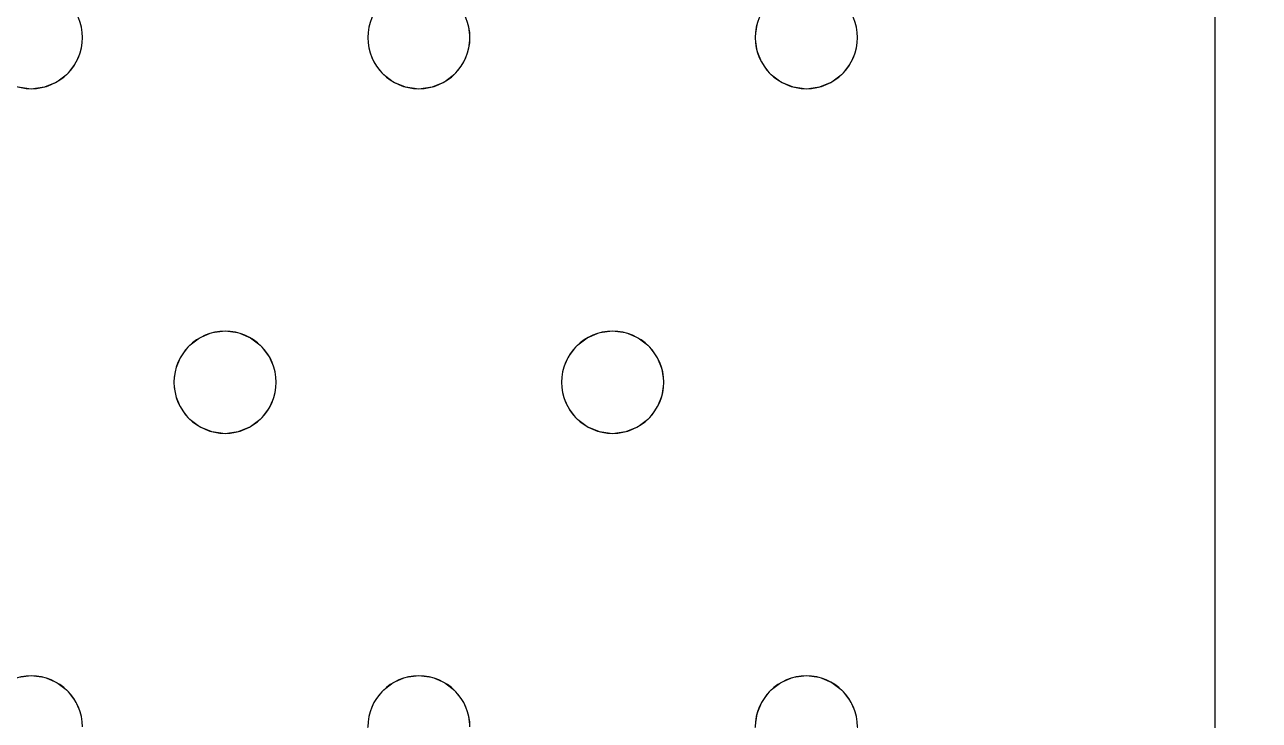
# Model space of a CAD drawing. Header units: millimetres. Extents: x -1 to 1601, y -701 to 1.
# Drawn here: x 703.4 to 800, y -259.5 to -205 of the extents above; entities that cross this region are included whole.
import ezdxf

# ---------------------------------------------------------------- set-up
doc = ezdxf.new("R2010")
doc.units = ezdxf.units.MM
doc.layers.add('IQ_200_3D', color=1, linetype='Continuous')
doc.layers.add('IQ_204_2D', color=7, linetype='Continuous')

msp = doc.modelspace()

# ---------------------------------------------------------------- linework, layer by layer
at = {"layer": 'IQ_200_3D', "lineweight": 18}
for points, invisible_edges in [([(122.762, -68.034, 850), (1477.238, -68.034, 850), (1477.238, -397.966, 850), (122.762, -397.966, 850)], 10), ([(122.762, -68.034, 860), (122.762, -397.966, 860), (1477.238, -397.966, 860), (1477.238, -68.034, 860)], 5), ([(768.549, -206, 888), (768.413, -204.965, 888), (796.549, -145, 888)], 14), ([(768.413, -207.035, 888), (768.549, -206, 888), (796.549, -145, 888), (768.413, -258.965, 888)], 14), ([(768.549, -260, 888), (768.413, -258.965, 888), (796.549, -145, 888), (796.549, -386.2, 888)], 10), ([(796.549, -145, 890), (768.549, -206, 890), (768.413, -207.035, 890), (768.413, -258.965, 890)], 13), ([(768.549, -206, 890), (796.549, -145, 890), (768.413, -204.965, 890)], 3), ([(796.549, -386.2, 890), (796.549, -145, 890), (768.549, -260, 890), (768.413, -261.035, 890)], 10), ([(768.549, -260, 890), (796.549, -145, 890), (768.413, -258.965, 890)], 3), ([(707.882, -206, 890), (707.746, -204.965, 890), (707.746, -204.965, 888), (707.882, -206, 888)], 2), ([(707.882, -206, 888), (707.746, -204.965, 888), (730.352, -204.965, 888), (730.216, -206, 888)], 10), ([(730.352, -204.965, 890), (707.746, -204.965, 890), (707.882, -206, 890), (730.216, -206, 890)], 5), ([(730.352, -204.965, 890), (730.216, -206, 890), (730.216, -206, 888), (730.352, -204.965, 888)], 8), ([(738.216, -206, 890), (738.079, -204.965, 890), (738.079, -204.965, 888), (738.216, -206, 888)], 2), ([(738.216, -206, 888), (738.079, -204.965, 888), (760.685, -204.965, 888), (760.549, -206, 888)], 10), ([(738.216, -206, 890), (738.079, -207.035, 890), (760.549, -206, 890), (760.685, -204.965, 890)], 10), ([(760.685, -204.965, 890), (738.079, -204.965, 890), (738.216, -206, 890)], 13), ([(760.685, -204.965, 890), (760.549, -206, 890), (760.549, -206, 888), (760.685, -204.965, 888)], 8), ([(768.549, -206, 890), (768.413, -204.965, 890), (768.413, -204.965, 888), (768.549, -206, 888)], 2), ([(730.352, -207.035, 890), (730.216, -206, 890), (707.746, -207.035, 890), (707.347, -208, 890)], 10), ([(707.746, -207.035, 890), (707.882, -206, 890), (707.882, -206, 888), (707.746, -207.035, 888)], 8), ([(707.746, -207.035, 888), (707.882, -206, 888), (730.216, -206, 888), (730.352, -207.035, 888)], 10), ([(707.882, -206, 890), (707.746, -207.035, 890), (730.216, -206, 890)], 14), ([(730.216, -206, 890), (730.352, -207.035, 890), (730.352, -207.035, 888), (730.216, -206, 888)], 2), ([(738.079, -207.035, 890), (738.216, -206, 890), (738.216, -206, 888), (738.079, -207.035, 888)], 8), ([(738.079, -207.035, 888), (738.216, -206, 888), (760.549, -206, 888), (760.685, -207.035, 888)], 10), ([(760.549, -206, 890), (738.079, -207.035, 890), (760.685, -207.035, 890)], 3), ([(760.549, -206, 890), (760.685, -207.035, 890), (760.685, -207.035, 888), (760.549, -206, 888)], 2), ([(768.413, -207.035, 890), (768.549, -206, 890), (768.549, -206, 888), (768.413, -207.035, 888)], 8), ([(707.347, -208, 890), (707.746, -207.035, 890), (707.746, -207.035, 888), (707.347, -208, 888)], 10), ([(707.347, -208, 888), (707.746, -207.035, 888), (730.352, -207.035, 888), (730.752, -208, 888)], 10), ([(730.352, -207.035, 890), (707.347, -208, 890), (730.752, -208, 890)], 3), ([(730.352, -207.035, 890), (730.752, -208, 890), (730.752, -208, 888), (730.352, -207.035, 888)], 10), ([(737.68, -208, 890), (738.079, -207.035, 890), (738.079, -207.035, 888), (737.68, -208, 888)], 10), ([(737.68, -208, 888), (738.079, -207.035, 888), (760.685, -207.035, 888), (761.085, -208, 888)], 10), ([(737.68, -208, 890), (761.085, -208, 890), (760.685, -207.035, 890), (738.079, -207.035, 890)], 5), ([(760.685, -207.035, 890), (761.085, -208, 890), (761.085, -208, 888), (760.685, -207.035, 888)], 10), ([(768.013, -208, 890), (768.413, -207.035, 890), (768.413, -207.035, 888), (768.013, -208, 888)], 10), ([(768.013, -208, 888), (768.413, -207.035, 888), (768.413, -258.965, 888), (768.013, -258, 888)], 10), ([(768.413, -258.965, 890), (768.413, -207.035, 890), (768.013, -208, 890), (768.013, -258, 890)], 5), ([(706.711, -208.828, 890), (707.347, -208, 890), (707.347, -208, 888), (706.711, -208.828, 888)], 10), ([(707.347, -208, 888), (730.752, -208, 888), (719.049, -229, 888), (706.711, -208.828, 888)], 7), ([(719.049, -229, 890), (707.347, -208, 890), (706.711, -208.828, 890), (718.014, -229.136, 890)], 5), ([(719.049, -229, 890), (731.387, -208.828, 890), (730.752, -208, 890), (707.347, -208, 890)], 13), ([(719.049, -229, 888), (730.752, -208, 888), (731.387, -208.828, 888)], 13), ([(730.752, -208, 890), (731.387, -208.828, 890), (731.387, -208.828, 888), (730.752, -208, 888)], 10), ([(737.044, -208.828, 890), (737.68, -208, 890), (737.68, -208, 888), (737.044, -208.828, 888)], 10), ([(749.382, -229, 888), (737.044, -208.828, 888), (737.68, -208, 888), (761.085, -208, 888)], 13), ([(737.68, -208, 890), (737.044, -208.828, 890), (749.382, -229, 890), (761.085, -208, 890)], 14), ([(749.382, -229, 888), (761.085, -208, 888), (761.721, -208.828, 888), (750.418, -229.136, 888)], 5), ([(761.721, -208.828, 890), (761.085, -208, 890), (749.382, -229, 890), (750.418, -229.136, 890)], 10), ([(761.085, -208, 890), (761.721, -208.828, 890), (761.721, -208.828, 888), (761.085, -208, 888)], 10), ([(767.378, -208.828, 888), (768.013, -208, 888), (767.378, -257.172, 888), (766.549, -256.536, 888)], 10), ([(767.378, -208.828, 890), (768.013, -208, 890), (768.013, -208, 888), (767.378, -208.828, 888)], 10), ([(768.013, -208, 888), (768.013, -258, 888), (767.378, -257.172, 888)], 13), ([(768.013, -208, 890), (767.378, -208.828, 890), (767.378, -257.172, 890), (768.013, -258, 890)], 10), ([(704.918, -209.864, 890), (705.882, -209.464, 890), (705.882, -209.464, 888), (704.918, -209.864, 888)], 10), ([(704.918, -209.864, 888), (705.882, -209.464, 888), (717.049, -229.536, 888), (716.221, -230.172, 888)], 10), ([(704.918, -209.864, 890), (716.221, -230.172, 890), (717.049, -229.536, 890), (705.882, -209.464, 890)], 5), ([(705.882, -209.464, 890), (706.711, -208.828, 890), (706.711, -208.828, 888), (705.882, -209.464, 888)], 10), ([(705.882, -209.464, 888), (706.711, -208.828, 888), (718.014, -229.136, 888), (717.049, -229.536, 888)], 10), ([(718.014, -229.136, 890), (706.711, -208.828, 890), (705.882, -209.464, 890), (717.049, -229.536, 890)], 5), ([(718.014, -229.136, 888), (706.711, -208.828, 888), (719.049, -229, 888)], 3), ([(720.084, -229.136, 888), (719.049, -229, 888), (731.387, -208.828, 888), (732.216, -209.464, 888)], 10), ([(731.387, -208.828, 890), (719.049, -229, 890), (720.084, -229.136, 890)], 13), ([(732.216, -209.464, 890), (731.387, -208.828, 890), (720.084, -229.136, 890), (721.049, -229.536, 890)], 10), ([(721.049, -229.536, 888), (720.084, -229.136, 888), (732.216, -209.464, 888), (733.18, -209.864, 888)], 10), ([(733.18, -209.864, 890), (732.216, -209.464, 890), (721.049, -229.536, 890), (721.878, -230.172, 890)], 10), ([(731.387, -208.828, 890), (732.216, -209.464, 890), (732.216, -209.464, 888), (731.387, -208.828, 888)], 10), ([(732.216, -209.464, 890), (733.18, -209.864, 890), (733.18, -209.864, 888), (732.216, -209.464, 888)], 10), ([(735.251, -209.864, 890), (736.216, -209.464, 890), (736.216, -209.464, 888), (735.251, -209.864, 888)], 10), ([(735.251, -209.864, 888), (736.216, -209.464, 888), (747.382, -229.536, 888), (746.554, -230.172, 888)], 10), ([(747.382, -229.536, 890), (748.347, -229.136, 890), (736.216, -209.464, 890), (735.251, -209.864, 890)], 10), ([(736.216, -209.464, 890), (737.044, -208.828, 890), (737.044, -208.828, 888), (736.216, -209.464, 888)], 10), ([(736.216, -209.464, 888), (737.044, -208.828, 888), (748.347, -229.136, 888), (747.382, -229.536, 888)], 10), ([(737.044, -208.828, 890), (736.216, -209.464, 890), (748.347, -229.136, 890), (749.382, -229, 890)], 10), ([(737.044, -208.828, 888), (749.382, -229, 888), (748.347, -229.136, 888)], 13), ([(750.418, -229.136, 888), (761.721, -208.828, 888), (762.549, -209.464, 888), (751.382, -229.536, 888)], 5), ([(762.549, -209.464, 890), (761.721, -208.828, 890), (750.418, -229.136, 890), (751.382, -229.536, 890)], 10), ([(751.382, -229.536, 888), (762.549, -209.464, 888), (763.514, -209.864, 888)], 13), ([(763.514, -209.864, 890), (762.549, -209.464, 890), (751.382, -229.536, 890), (752.211, -230.172, 890)], 10), ([(753.246, -231.965, 888), (765.584, -209.864, 888), (766.549, -209.464, 888), (753.382, -233, 888)], 5), ([(766.549, -209.464, 890), (753.246, -231.965, 890), (753.382, -233, 890), (766.549, -256.536, 890)], 13), ([(765.584, -209.864, 890), (753.246, -231.965, 890), (766.549, -209.464, 890)], 3), ([(766.549, -209.464, 888), (767.378, -208.828, 888), (766.549, -256.536, 888), (753.382, -233, 888)], 14), ([(761.721, -208.828, 890), (762.549, -209.464, 890), (762.549, -209.464, 888), (761.721, -208.828, 888)], 10), ([(762.549, -209.464, 890), (763.514, -209.864, 890), (763.514, -209.864, 888), (762.549, -209.464, 888)], 10), ([(765.584, -209.864, 890), (766.549, -209.464, 890), (766.549, -209.464, 888), (765.584, -209.864, 888)], 10), ([(766.549, -209.464, 890), (767.378, -208.828, 890), (767.378, -208.828, 888), (766.549, -209.464, 888)], 10), ([(767.378, -208.828, 890), (766.549, -209.464, 890), (766.549, -256.536, 890), (767.378, -257.172, 890)], 10), ([(691.544, -230.172, 888), (702.847, -209.864, 888), (703.882, -210, 888), (692.18, -231, 888)], 5), ([(703.882, -210, 890), (702.847, -209.864, 890), (691.544, -230.172, 890), (692.18, -231, 890)], 10), ([(692.18, -231, 888), (703.882, -210, 888), (715.585, -231, 888)], 15), ([(692.18, -231, 890), (715.185, -231.965, 890), (715.585, -231, 890), (703.882, -210, 890)], 13), ([(703.882, -210, 888), (702.847, -209.864, 888), (702.847, -209.864, 890), (703.882, -210, 890)], 10), ([(704.918, -209.864, 888), (703.882, -210, 888), (703.882, -210, 890), (704.918, -209.864, 890)], 10), ([(703.882, -210, 888), (704.918, -209.864, 888), (716.221, -230.172, 888), (715.585, -231, 888)], 10), ([(716.221, -230.172, 890), (704.918, -209.864, 890), (703.882, -210, 890), (715.585, -231, 890)], 5), ([(721.878, -230.172, 888), (721.049, -229.536, 888), (733.18, -209.864, 888), (734.216, -210, 888)], 10), ([(734.216, -210, 890), (733.18, -209.864, 890), (721.878, -230.172, 890), (722.513, -231, 890)], 10), ([(722.513, -231, 888), (721.878, -230.172, 888), (734.216, -210, 888), (745.918, -231, 888)], 14), ([(734.216, -210, 890), (722.513, -231, 890), (745.918, -231, 890), (746.554, -230.172, 890)], 11), ([(734.216, -210, 888), (733.18, -209.864, 888), (733.18, -209.864, 890), (734.216, -210, 890)], 10), ([(735.251, -209.864, 888), (734.216, -210, 888), (734.216, -210, 890), (735.251, -209.864, 890)], 10), ([(734.216, -210, 888), (735.251, -209.864, 888), (746.554, -230.172, 888), (745.918, -231, 888)], 10), ([(735.251, -209.864, 890), (734.216, -210, 890), (746.554, -230.172, 890), (747.382, -229.536, 890)], 10), ([(763.514, -209.864, 888), (764.549, -210, 888), (752.211, -230.172, 888), (751.382, -229.536, 888)], 10), ([(764.549, -210, 888), (765.584, -209.864, 888), (752.846, -231, 888), (752.211, -230.172, 888)], 10), ([(764.549, -210, 890), (763.514, -209.864, 890), (752.211, -230.172, 890), (752.846, -231, 890)], 10), ([(752.846, -231, 888), (765.584, -209.864, 888), (753.246, -231.965, 888)], 3), ([(765.584, -209.864, 890), (764.549, -210, 890), (752.846, -231, 890), (753.246, -231.965, 890)], 10), ([(764.549, -210, 888), (763.514, -209.864, 888), (763.514, -209.864, 890), (764.549, -210, 890)], 10), ([(765.584, -209.864, 888), (764.549, -210, 888), (764.549, -210, 890), (765.584, -209.864, 890)], 10), ([(718.014, -229.136, 888), (719.049, -229, 888), (719.049, -229, 890), (718.014, -229.136, 890)], 10), ([(719.049, -229, 888), (720.084, -229.136, 888), (720.084, -229.136, 890), (719.049, -229, 890)], 10), ([(748.347, -229.136, 888), (749.382, -229, 888), (749.382, -229, 890), (748.347, -229.136, 890)], 10), ([(749.382, -229, 888), (750.418, -229.136, 888), (750.418, -229.136, 890), (749.382, -229, 890)], 10), ([(717.049, -229.536, 890), (716.221, -230.172, 890), (716.221, -230.172, 888), (717.049, -229.536, 888)], 10), ([(718.014, -229.136, 890), (717.049, -229.536, 890), (717.049, -229.536, 888), (718.014, -229.136, 888)], 10), ([(721.049, -229.536, 890), (720.084, -229.136, 890), (720.084, -229.136, 888), (721.049, -229.536, 888)], 10), ([(721.878, -230.172, 890), (721.049, -229.536, 890), (721.049, -229.536, 888), (721.878, -230.172, 888)], 10), ([(747.382, -229.536, 890), (746.554, -230.172, 890), (746.554, -230.172, 888), (747.382, -229.536, 888)], 10), ([(748.347, -229.136, 890), (747.382, -229.536, 890), (747.382, -229.536, 888), (748.347, -229.136, 888)], 10), ([(751.382, -229.536, 890), (750.418, -229.136, 890), (750.418, -229.136, 888), (751.382, -229.536, 888)], 10), ([(752.211, -230.172, 890), (751.382, -229.536, 890), (751.382, -229.536, 888), (752.211, -230.172, 888)], 10), ([(716.221, -230.172, 890), (715.585, -231, 890), (715.585, -231, 888), (716.221, -230.172, 888)], 10), ([(722.513, -231, 890), (721.878, -230.172, 890), (721.878, -230.172, 888), (722.513, -231, 888)], 10), ([(746.554, -230.172, 890), (745.918, -231, 890), (745.918, -231, 888), (746.554, -230.172, 888)], 10), ([(752.846, -231, 890), (752.211, -230.172, 890), (752.211, -230.172, 888), (752.846, -231, 888)], 10), ([(715.185, -231.965, 888), (692.579, -231.965, 888), (692.18, -231, 888), (715.585, -231, 888)], 5), ([(692.579, -231.965, 890), (715.049, -233, 890), (715.185, -231.965, 890), (692.18, -231, 890)], 5), ([(715.585, -231, 890), (715.185, -231.965, 890), (715.185, -231.965, 888), (715.585, -231, 888)], 10), ([(722.913, -231.965, 890), (722.513, -231, 890), (722.513, -231, 888), (722.913, -231.965, 888)], 10), ([(722.913, -231.965, 888), (722.513, -231, 888), (745.519, -231.965, 888), (745.382, -233, 888)], 10), ([(722.513, -231, 888), (745.918, -231, 888), (745.519, -231.965, 888)], 13), ([(745.519, -231.965, 890), (745.918, -231, 890), (722.513, -231, 890), (722.913, -231.965, 890)], 10), ([(745.918, -231, 890), (745.519, -231.965, 890), (745.519, -231.965, 888), (745.918, -231, 888)], 10), ([(753.246, -231.965, 890), (752.846, -231, 890), (752.846, -231, 888), (753.246, -231.965, 888)], 10), ([(715.049, -233, 888), (692.716, -233, 888), (692.579, -231.965, 888), (715.185, -231.965, 888)], 5), ([(692.716, -233, 890), (715.049, -233, 890), (692.579, -231.965, 890)], 3), ([(715.185, -231.965, 890), (715.049, -233, 890), (715.049, -233, 888), (715.185, -231.965, 888)], 8), ([(723.049, -233, 890), (722.913, -231.965, 890), (722.913, -231.965, 888), (723.049, -233, 888)], 2), ([(722.913, -231.965, 888), (745.382, -233, 888), (723.049, -233, 888)], 3), ([(745.382, -233, 890), (745.519, -231.965, 890), (722.913, -231.965, 890), (723.049, -233, 890)], 10), ([(745.519, -231.965, 890), (745.382, -233, 890), (745.382, -233, 888), (745.519, -231.965, 888)], 8), ([(753.382, -233, 890), (753.246, -231.965, 890), (753.246, -231.965, 888), (753.382, -233, 888)], 2), ([(692.579, -234.035, 888), (692.716, -233, 888), (715.049, -233, 888), (715.185, -234.035, 888)], 10), ([(715.049, -233, 890), (692.716, -233, 890), (692.579, -234.035, 890), (715.185, -234.035, 890)], 5), ([(715.049, -233, 890), (715.185, -234.035, 890), (715.185, -234.035, 888), (715.049, -233, 888)], 2), ([(722.913, -234.035, 890), (723.049, -233, 890), (723.049, -233, 888), (722.913, -234.035, 888)], 8), ([(722.913, -234.035, 888), (723.049, -233, 888), (745.382, -233, 888), (745.519, -234.035, 888)], 10), ([(722.913, -234.035, 890), (745.519, -234.035, 890), (745.382, -233, 890), (723.049, -233, 890)], 5), ([(745.382, -233, 890), (745.519, -234.035, 890), (745.519, -234.035, 888), (745.382, -233, 888)], 2), ([(753.246, -234.035, 890), (753.382, -233, 890), (753.382, -233, 888), (753.246, -234.035, 888)], 8), ([(753.246, -234.035, 888), (753.382, -233, 888), (766.549, -256.536, 888), (765.584, -256.136, 888)], 10), ([(766.549, -256.536, 890), (753.382, -233, 890), (753.246, -234.035, 890), (765.584, -256.136, 890)], 5), ([(692.18, -235, 888), (692.579, -234.035, 888), (715.185, -234.035, 888), (715.585, -235, 888)], 10), ([(692.18, -235, 890), (715.585, -235, 890), (715.185, -234.035, 890), (692.579, -234.035, 890)], 5), ([(715.185, -234.035, 890), (715.585, -235, 890), (715.585, -235, 888), (715.185, -234.035, 888)], 10), ([(722.513, -235, 890), (722.913, -234.035, 890), (722.913, -234.035, 888), (722.513, -235, 888)], 10), ([(722.513, -235, 888), (722.913, -234.035, 888), (745.519, -234.035, 888), (745.918, -235, 888)], 10), ([(722.513, -235, 890), (745.918, -235, 890), (745.519, -234.035, 890), (722.913, -234.035, 890)], 5), ([(745.519, -234.035, 890), (745.918, -235, 890), (745.918, -235, 888), (745.519, -234.035, 888)], 10), ([(752.846, -235, 890), (753.246, -234.035, 890), (753.246, -234.035, 888), (752.846, -235, 888)], 10), ([(753.246, -234.035, 888), (765.584, -256.136, 888), (752.846, -235, 888)], 3), ([(765.584, -256.136, 890), (753.246, -234.035, 890), (752.846, -235, 890), (764.549, -256, 890)], 5), ([(703.882, -256, 888), (702.847, -256.136, 888), (691.544, -235.828, 888), (692.18, -235, 888)], 10), ([(691.544, -235.828, 890), (703.882, -256, 890), (692.18, -235, 890)], 3), ([(692.18, -235, 888), (715.585, -235, 888), (703.882, -256, 888)], 15), ([(715.585, -235, 890), (692.18, -235, 890), (703.882, -256, 890), (716.221, -235.828, 890)], 7), ([(716.221, -235.828, 888), (704.918, -256.136, 888), (703.882, -256, 888), (715.585, -235, 888)], 5), ([(715.585, -235, 890), (716.221, -235.828, 890), (716.221, -235.828, 888), (715.585, -235, 888)], 10), ([(721.878, -235.828, 890), (722.513, -235, 890), (722.513, -235, 888), (721.878, -235.828, 888)], 10), ([(722.513, -235, 888), (745.918, -235, 888), (734.216, -256, 888), (721.878, -235.828, 888)], 7), ([(721.878, -235.828, 890), (733.18, -256.136, 890), (734.216, -256, 890), (722.513, -235, 890)], 5), ([(745.918, -235, 890), (722.513, -235, 890), (734.216, -256, 890), (746.554, -235.828, 890)], 7), ([(746.554, -235.828, 888), (734.216, -256, 888), (745.918, -235, 888)], 3), ([(745.918, -235, 890), (746.554, -235.828, 890), (746.554, -235.828, 888), (745.918, -235, 888)], 10), ([(752.211, -235.828, 890), (752.846, -235, 890), (752.846, -235, 888), (752.211, -235.828, 888)], 10), ([(764.549, -256, 888), (752.211, -235.828, 888), (752.846, -235, 888), (765.584, -256.136, 888)], 5), ([(764.549, -256, 890), (752.846, -235, 890), (752.211, -235.828, 890)], 13), ([(702.847, -256.136, 890), (703.882, -256, 890), (691.544, -235.828, 890), (690.716, -236.464, 890)], 10), ([(704.918, -256.136, 890), (717.049, -236.464, 890), (716.221, -235.828, 890), (703.882, -256, 890)], 5), ([(717.049, -236.464, 888), (704.918, -256.136, 888), (716.221, -235.828, 888)], 3), ([(705.882, -256.536, 888), (704.918, -256.136, 888), (717.049, -236.464, 888), (718.014, -236.864, 888)], 10), ([(705.882, -256.536, 890), (717.049, -236.464, 890), (704.918, -256.136, 890)], 3), ([(718.014, -236.864, 890), (717.049, -236.464, 890), (705.882, -256.536, 890), (706.711, -257.172, 890)], 10), ([(716.221, -235.828, 890), (717.049, -236.464, 890), (717.049, -236.464, 888), (716.221, -235.828, 888)], 10), ([(717.049, -236.464, 890), (718.014, -236.864, 890), (718.014, -236.864, 888), (717.049, -236.464, 888)], 10), ([(720.084, -236.864, 890), (721.049, -236.464, 890), (721.049, -236.464, 888), (720.084, -236.864, 888)], 10), ([(721.049, -236.464, 888), (733.18, -256.136, 888), (732.216, -256.536, 888), (720.084, -236.864, 888)], 5), ([(732.216, -256.536, 890), (733.18, -256.136, 890), (721.049, -236.464, 890), (720.084, -236.864, 890)], 10), ([(721.049, -236.464, 890), (721.878, -235.828, 890), (721.878, -235.828, 888), (721.049, -236.464, 888)], 10), ([(733.18, -256.136, 888), (721.049, -236.464, 888), (721.878, -235.828, 888), (734.216, -256, 888)], 5), ([(721.049, -236.464, 890), (733.18, -256.136, 890), (721.878, -235.828, 890)], 3), ([(746.554, -235.828, 888), (747.382, -236.464, 888), (735.251, -256.136, 888), (734.216, -256, 888)], 10), ([(735.251, -256.136, 890), (747.382, -236.464, 890), (746.554, -235.828, 890), (734.216, -256, 890)], 5), ([(747.382, -236.464, 888), (748.347, -236.864, 888), (736.216, -256.536, 888), (735.251, -256.136, 888)], 10), ([(736.216, -256.536, 890), (747.382, -236.464, 890), (735.251, -256.136, 890)], 3), ([(748.347, -236.864, 890), (747.382, -236.464, 890), (736.216, -256.536, 890), (737.044, -257.172, 890)], 10), ([(746.554, -235.828, 890), (747.382, -236.464, 890), (747.382, -236.464, 888), (746.554, -235.828, 888)], 10), ([(747.382, -236.464, 890), (748.347, -236.864, 890), (748.347, -236.864, 888), (747.382, -236.464, 888)], 10), ([(750.418, -236.864, 890), (751.382, -236.464, 890), (751.382, -236.464, 888), (750.418, -236.864, 888)], 10), ([(762.549, -256.536, 888), (761.721, -257.172, 888), (750.418, -236.864, 888), (751.382, -236.464, 888)], 10), ([(750.418, -236.864, 890), (761.721, -257.172, 890), (762.549, -256.536, 890), (751.382, -236.464, 890)], 5), ([(751.382, -236.464, 890), (752.211, -235.828, 890), (752.211, -235.828, 888), (751.382, -236.464, 888)], 10), ([(763.514, -256.136, 888), (751.382, -236.464, 888), (752.211, -235.828, 888), (764.549, -256, 888)], 5), ([(752.211, -235.828, 890), (751.382, -236.464, 890), (763.514, -256.136, 890), (764.549, -256, 890)], 10), ([(751.382, -236.464, 888), (763.514, -256.136, 888), (762.549, -256.536, 888)], 13), ([(763.514, -256.136, 890), (751.382, -236.464, 890), (762.549, -256.536, 890)], 3), ([(718.014, -236.864, 888), (719.049, -237, 888), (706.711, -257.172, 888), (705.882, -256.536, 888)], 10), ([(706.711, -257.172, 890), (707.347, -258, 890), (719.049, -237, 890), (718.014, -236.864, 890)], 10), ([(707.347, -258, 888), (706.711, -257.172, 888), (719.049, -237, 888), (730.752, -258, 888)], 14), ([(730.752, -258, 890), (731.387, -257.172, 890), (719.049, -237, 890), (707.347, -258, 890)], 14), ([(719.049, -237, 888), (718.014, -236.864, 888), (718.014, -236.864, 890), (719.049, -237, 890)], 10), ([(720.084, -236.864, 888), (719.049, -237, 888), (719.049, -237, 890), (720.084, -236.864, 890)], 10), ([(731.387, -257.172, 888), (730.752, -258, 888), (719.049, -237, 888), (720.084, -236.864, 888)], 10), ([(731.387, -257.172, 890), (732.216, -256.536, 890), (720.084, -236.864, 890), (719.049, -237, 890)], 10), ([(720.084, -236.864, 888), (732.216, -256.536, 888), (731.387, -257.172, 888)], 13), ([(748.347, -236.864, 888), (749.382, -237, 888), (737.044, -257.172, 888), (736.216, -256.536, 888)], 10), ([(749.382, -237, 890), (748.347, -236.864, 890), (737.044, -257.172, 890), (737.68, -258, 890)], 10), ([(749.382, -237, 888), (761.085, -258, 888), (737.68, -258, 888), (737.044, -257.172, 888)], 11), ([(761.085, -258, 890), (761.721, -257.172, 890), (749.382, -237, 890), (737.68, -258, 890)], 14), ([(749.382, -237, 888), (748.347, -236.864, 888), (748.347, -236.864, 890), (749.382, -237, 890)], 10), ([(750.418, -236.864, 888), (749.382, -237, 888), (749.382, -237, 890), (750.418, -236.864, 890)], 10), ([(749.382, -237, 888), (750.418, -236.864, 888), (761.721, -257.172, 888), (761.085, -258, 888)], 10), ([(749.382, -237, 890), (761.721, -257.172, 890), (750.418, -236.864, 890)], 3), ([(702.847, -256.136, 888), (703.882, -256, 888), (703.882, -256, 890), (702.847, -256.136, 890)], 10), ([(703.882, -256, 888), (704.918, -256.136, 888), (704.918, -256.136, 890), (703.882, -256, 890)], 10), ([(733.18, -256.136, 888), (734.216, -256, 888), (734.216, -256, 890), (733.18, -256.136, 890)], 10), ([(734.216, -256, 888), (735.251, -256.136, 888), (735.251, -256.136, 890), (734.216, -256, 890)], 10), ([(763.514, -256.136, 888), (764.549, -256, 888), (764.549, -256, 890), (763.514, -256.136, 890)], 10), ([(764.549, -256, 888), (765.584, -256.136, 888), (765.584, -256.136, 890), (764.549, -256, 890)], 10), ([(705.882, -256.536, 890), (704.918, -256.136, 890), (704.918, -256.136, 888), (705.882, -256.536, 888)], 10), ([(706.711, -257.172, 890), (705.882, -256.536, 890), (705.882, -256.536, 888), (706.711, -257.172, 888)], 10), ([(732.216, -256.536, 890), (731.387, -257.172, 890), (731.387, -257.172, 888), (732.216, -256.536, 888)], 10), ([(733.18, -256.136, 890), (732.216, -256.536, 890), (732.216, -256.536, 888), (733.18, -256.136, 888)], 10), ([(736.216, -256.536, 890), (735.251, -256.136, 890), (735.251, -256.136, 888), (736.216, -256.536, 888)], 10), ([(737.044, -257.172, 890), (736.216, -256.536, 890), (736.216, -256.536, 888), (737.044, -257.172, 888)], 10), ([(762.549, -256.536, 890), (761.721, -257.172, 890), (761.721, -257.172, 888), (762.549, -256.536, 888)], 10), ([(763.514, -256.136, 890), (762.549, -256.536, 890), (762.549, -256.536, 888), (763.514, -256.136, 888)], 10), ([(766.549, -256.536, 890), (765.584, -256.136, 890), (765.584, -256.136, 888), (766.549, -256.536, 888)], 10), ([(767.378, -257.172, 890), (766.549, -256.536, 890), (766.549, -256.536, 888), (767.378, -257.172, 888)], 10), ([(707.347, -258, 890), (706.711, -257.172, 890), (706.711, -257.172, 888), (707.347, -258, 888)], 10), ([(707.746, -258.965, 890), (707.347, -258, 890), (707.347, -258, 888), (707.746, -258.965, 888)], 10), ([(707.746, -258.965, 888), (707.347, -258, 888), (730.352, -258.965, 888), (730.216, -260, 888)], 10), ([(707.347, -258, 888), (730.752, -258, 888), (730.352, -258.965, 888)], 13), ([(730.352, -258.965, 890), (730.752, -258, 890), (707.347, -258, 890), (707.746, -258.965, 890)], 10), ([(730.752, -258, 890), (730.352, -258.965, 890), (730.352, -258.965, 888), (730.752, -258, 888)], 10), ([(731.387, -257.172, 890), (730.752, -258, 890), (730.752, -258, 888), (731.387, -257.172, 888)], 10), ([(737.68, -258, 890), (737.044, -257.172, 890), (737.044, -257.172, 888), (737.68, -258, 888)], 10), ([(738.079, -258.965, 890), (737.68, -258, 890), (737.68, -258, 888), (738.079, -258.965, 888)], 10), ([(737.68, -258, 888), (761.085, -258, 888), (760.685, -258.965, 888)], 13), ([(760.685, -258.965, 888), (760.549, -260, 888), (738.079, -258.965, 888), (737.68, -258, 888)], 10), ([(760.685, -258.965, 890), (761.085, -258, 890), (737.68, -258, 890), (738.079, -258.965, 890)], 10), ([(761.085, -258, 890), (760.685, -258.965, 890), (760.685, -258.965, 888), (761.085, -258, 888)], 10), ([(761.721, -257.172, 890), (761.085, -258, 890), (761.085, -258, 888), (761.721, -257.172, 888)], 10), ([(768.013, -258, 890), (767.378, -257.172, 890), (767.378, -257.172, 888), (768.013, -258, 888)], 10), ([(768.413, -258.965, 890), (768.013, -258, 890), (768.013, -258, 888), (768.413, -258.965, 888)], 10), ([(707.882, -260, 890), (707.746, -258.965, 890), (707.746, -258.965, 888), (707.882, -260, 888)], 2), ([(707.882, -260, 888), (707.746, -258.965, 888), (730.216, -260, 888), (730.352, -261.035, 888)], 10), ([(707.746, -258.965, 890), (707.882, -260, 890), (730.216, -260, 890), (730.352, -258.965, 890)], 10), ([(730.352, -258.965, 890), (730.216, -260, 890), (730.216, -260, 888), (730.352, -258.965, 888)], 8), ([(738.216, -260, 890), (738.079, -258.965, 890), (738.079, -258.965, 888), (738.216, -260, 888)], 2), ([(760.549, -260, 888), (760.685, -261.035, 888), (738.216, -260, 888), (738.079, -258.965, 888)], 10), ([(760.549, -260, 890), (760.685, -258.965, 890), (738.079, -258.965, 890), (738.216, -260, 890)], 10), ([(760.685, -258.965, 890), (760.549, -260, 890), (760.549, -260, 888), (760.685, -258.965, 888)], 8), ([(768.549, -260, 890), (768.413, -258.965, 890), (768.413, -258.965, 888), (768.549, -260, 888)], 2)]:
    msp.add_3dface(points, dxfattribs=dict(at, invisible_edges=invisible_edges))
msp.add_3dface([(796.549, -386.2, 890), (796.549, -386.2, 888), (796.549, -145, 888), (796.549, -145, 890)], dxfattribs=at)
at = {"layer": 'IQ_204_2D'}
msp.add_line((796.549, -386.2), (796.549, -145), dxfattribs=at)
for centre, start, end in [((703.882, -206), 0, 180), ((734.216, -206), 0, 180), ((764.549, -206), 0, 180), ((703.882, -206), 180, 360), ((734.216, -206), 180, 360), ((764.549, -206), 180, 360), ((719.049, -233), 0, 180), ((749.382, -233), 0, 180), ((719.049, -233), 180, 360), ((749.382, -233), 180, 0), ((703.882, -260), 360, 180), ((734.216, -260), 360, 180), ((764.549, -260), 360, 180)]:
    msp.add_arc(centre, 4, start, end, dxfattribs=at)

# ---------------------------------------------------------------- meshes
at = {"layer": 'IQ_200_3D', "lineweight": 18}
mesh = msp.add_polyface(dxfattribs=at)
corners = [(1600, 0, 850), (1600, -700, 850), (0, -700, 850), (0, 0, 850), (1210.5, -594, 850), (1211.556, -602.023, 850), (1214.653, -609.5, 850), (1219.58, -615.92, 850), (1226, -620.847, 850), (1233.477, -623.944, 850), (1241.5, -625, 850), (1459.5, -625, 850), (1467.523, -623.944, 850), (1475, -620.847, 850), (1481.42, -615.92, 850), (1486.347, -609.5, 850), (1489.444, -602.023, 850), (1490.5, -594, 850), (1490.5, -476, 850), (1489.444, -467.977, 850), (1486.347, -460.5, 850), (1481.42, -454.08, 850), (1475, -449.153, 850), (1467.523, -446.056, 850), (1459.5, -445, 850), (1241.5, -445, 850), (1233.477, -446.056, 850), (1226, -449.153, 850), (1219.58, -454.08, 850), (1214.653, -460.5, 850), (1211.556, -467.977, 850), (1210.5, -476, 850), (1477.5, -68.034, 850), (122.5, -68.034, 850), (110.412, -69.625, 850), (99.148, -74.291, 850), (89.475, -81.713, 850), (82.053, -91.386, 850), (77.388, -102.65, 850), (75.796, -114.738, 850), (75.796, -351.262, 850), (77.388, -363.35, 850), (82.053, -374.614, 850), (89.475, -384.287, 850), (99.148, -391.709, 850), (110.412, -396.375, 850), (122.5, -397.966, 850), (1477.5, -397.966, 850), (1489.588, -396.375, 850), (1500.852, -391.709, 850), (1510.525, -384.287, 850), (1517.947, -374.614, 850), (1522.612, -363.35, 850), (1524.204, -351.262, 850), (1524.204, -114.738, 850), (1522.612, -102.65, 850), (1517.947, -91.386, 850), (1510.525, -81.713, 850), (1500.852, -74.291, 850), (1489.588, -69.625, 850)]
mesh.append_faces([[corners[k] for k in face] for face in [(37, 3, 36), (35, 3, 34), (4, 46, 31), (31, 46, 30), (55, 0, 54), (16, 1, 15), (14, 1, 13), (21, 49, 20), (11, 1, 10)]], dxfattribs={"vtx0": -1, "vtx1": -1})
mesh.append_faces([[corners[k] for k in face] for face in [(3, 37, 38), (3, 38, 39), (3, 39, 40, 2), (2, 40, 41), (46, 4, 5), (2, 6, 7), (46, 29, 30), (46, 28, 29), (26, 46, 47, 25), (46, 26, 27), (0, 59, 32, 3), (20, 49, 50, 19), (47, 24, 25), (0, 55, 56), (1, 52, 53), (19, 50, 51, 18), (1, 16, 17)]], dxfattribs={"vtx0": -1, "vtx2": -1})
mesh.append_faces([[corners[k] for k in face] for face in [(2, 45, 46, 5), (1, 17, 18, 51)]], dxfattribs={"vtx0": -1, "vtx2": -1, "vtx3": -1})
mesh.append_faces([[corners[k] for k in face] for face in [(41, 42, 2), (35, 36, 3), (33, 34, 3, 32), (43, 44, 2), (44, 45, 2), (42, 43, 2), (5, 6, 2), (27, 28, 46), (7, 8, 2), (8, 9, 2), (58, 59, 0), (56, 57, 0), (57, 58, 0), (51, 52, 1), (23, 24, 47), (11, 12, 1), (12, 13, 1), (14, 15, 1)]], dxfattribs={"vtx1": -1, "vtx2": -1})
mesh.append_faces([[corners[k] for k in face] for face in [(1, 2, 9, 10), (47, 48, 22, 23), (48, 49, 21, 22), (53, 54, 0, 1)]], dxfattribs={"vtx1": -1, "vtx3": -1})
mesh = msp.add_polyface(dxfattribs=at)
corners = [(1600, -700, 900), (1600, -23, 900), (0, -23, 900), (0, -700, 900), (90, -35.113, 900), (1510, -35.113, 900), (1529.382, -37.665, 900), (1547.443, -45.146, 900), (1562.953, -57.047, 900), (1574.854, -72.557, 900), (1582.335, -90.618, 900), (1584.887, -110, 900), (1584.887, -610, 900), (1582.335, -629.382, 900), (1574.854, -647.443, 900), (1562.953, -662.953, 900), (1547.443, -674.854, 900), (1529.382, -682.335, 900), (1510, -684.887, 900), (90, -684.887, 900), (70.618, -682.335, 900), (52.557, -674.854, 900), (37.047, -662.953, 900), (25.146, -647.443, 900), (17.665, -629.382, 900), (15.113, -610, 900), (15.113, -110, 900), (17.665, -90.618, 900), (25.146, -72.557, 900), (37.047, -57.047, 900), (52.557, -45.146, 900), (70.618, -37.665, 900)]
mesh.append_faces([[corners[k] for k in face] for face in [(9, 1, 8), (14, 0, 13), (31, 2, 30), (28, 2, 27), (21, 3, 20), (23, 3, 22)]], dxfattribs={"vtx0": -1, "vtx1": -1})
mesh.append_faces([[corners[k] for k in face] for face in [(1, 9, 10), (1, 11, 12, 0), (0, 14, 15), (0, 18, 19), (2, 28, 29), (3, 23, 24)]], dxfattribs={"vtx0": -1, "vtx2": -1})
mesh.append_faces([[corners[k] for k in face] for face in [(10, 11, 1), (5, 6, 1), (7, 8, 1), (6, 7, 1), (12, 13, 0), (15, 16, 0), (17, 18, 0), (16, 17, 0), (31, 4, 2), (29, 30, 2), (26, 27, 2), (21, 22, 3), (24, 25, 3)]], dxfattribs={"vtx1": -1, "vtx2": -1})
mesh.append_faces([[corners[k] for k in face] for face in [(4, 5, 1, 2), (25, 26, 2, 3), (19, 20, 3, 0)]], dxfattribs={"vtx1": -1, "vtx3": -1})
mesh = msp.add_polyface(dxfattribs=at)
corners = [(1510, -48.392, 890), (90, -48.392, 890), (66.424, -53.082, 890), (46.437, -66.437, 890), (33.082, -86.424, 890), (28.392, -110, 890), (28.392, -610, 890), (33.082, -633.576, 890), (46.437, -653.563, 890), (66.424, -666.918, 890), (90, -671.608, 890), (1510, -671.608, 890), (1533.576, -666.918, 890), (1553.563, -653.563, 890), (1566.918, -633.576, 890), (1571.608, -610, 890), (1571.608, -110, 890), (1566.918, -86.424, 890), (1553.563, -66.437, 890), (1533.576, -53.082, 890), (122.5, -418.034, 890), (1477.5, -418.034, 890), (1489.656, -419.634, 890), (1500.983, -424.326, 890), (1510.71, -431.79, 890), (1518.174, -441.517, 890), (1522.866, -452.844, 890), (1524.466, -465, 890), (1524.466, -605, 890), (1522.866, -617.156, 890), (1518.174, -628.483, 890), (1510.71, -638.21, 890), (1500.983, -645.674, 890), (1489.656, -650.366, 890), (1477.5, -651.966, 890), (122.5, -651.966, 890), (110.344, -650.366, 890), (99.017, -645.674, 890), (89.29, -638.21, 890), (81.826, -628.483, 890), (77.134, -617.156, 890), (75.534, -605, 890), (75.534, -465, 890), (77.134, -452.844, 890), (81.826, -441.517, 890), (89.29, -431.79, 890), (99.017, -424.326, 890), (110.344, -419.634, 890), (122.5, -68.034, 890), (1477.5, -68.034, 890), (1489.588, -69.625, 890), (1500.852, -74.291, 890), (1510.525, -81.713, 890), (1517.947, -91.386, 890), (1522.612, -102.65, 890), (1524.204, -114.738, 890), (1524.204, -351.262, 890), (1522.612, -363.35, 890), (1517.947, -374.614, 890), (1510.525, -384.287, 890), (1500.852, -391.709, 890), (1489.588, -396.375, 890), (1477.5, -397.966, 890), (122.5, -397.966, 890), (110.412, -396.375, 890), (99.148, -391.709, 890), (89.475, -384.287, 890), (82.053, -374.614, 890), (77.388, -363.35, 890), (75.796, -351.262, 890), (75.796, -114.738, 890), (77.388, -102.65, 890), (82.053, -91.386, 890), (89.475, -81.713, 890), (99.148, -74.291, 890), (110.412, -69.625, 890)]
mesh.append_faces([[corners[k] for k in face] for face in [(65, 47, 64), (75, 1, 74), (71, 5, 70), (73, 2, 72)]], dxfattribs={"vtx0": -1, "vtx1": -1})
mesh.append_faces([[corners[k] for k in face] for face in [(15, 28, 29, 14), (11, 32, 33), (16, 55, 56, 15), (54, 17, 18, 53), (53, 18, 19, 52), (52, 19, 0, 51), (0, 50, 51), (10, 37, 38, 9), (64, 47, 20, 63), (8, 39, 40, 7), (39, 8, 9, 38), (69, 42, 43), (1, 75, 48, 0), (3, 71, 72, 2)]], dxfattribs={"vtx0": -1, "vtx2": -1})
mesh.append_faces([[corners[k] for k in face] for face in [(6, 41, 42, 69)]], dxfattribs={"vtx0": -1, "vtx2": -1, "vtx3": -1})
mesh.append_faces([[corners[k] for k in face] for face in [(11, 33, 34, 35), (71, 3, 4, 5)]], dxfattribs={"vtx0": -1, "vtx3": -1})
mesh.append_faces([[corners[k] for k in face] for face in [(49, 50, 0, 48), (36, 37, 10)]], dxfattribs={"vtx1": -1, "vtx2": -1})
mesh.append_faces([[corners[k] for k in face] for face in [(27, 28, 15, 56)]], dxfattribs={"vtx1": -1, "vtx2": -1, "vtx3": -1})
mesh.append_faces([[corners[k] for k in face] for face in [(13, 14, 29, 30), (12, 13, 30, 31), (26, 27, 56, 57), (31, 32, 11, 12), (24, 25, 58, 59), (21, 22, 61, 62), (22, 23, 60, 61), (23, 24, 59, 60), (25, 26, 57, 58), (54, 55, 16, 17), (20, 21, 62, 63), (35, 36, 10, 11), (45, 46, 66, 67), (46, 47, 65, 66), (6, 7, 40, 41), (43, 44, 68, 69), (44, 45, 67, 68), (73, 74, 1, 2), (69, 70, 5, 6)]], dxfattribs={"vtx1": -1, "vtx3": -1})

doc.saveas('drawing.dxf')
